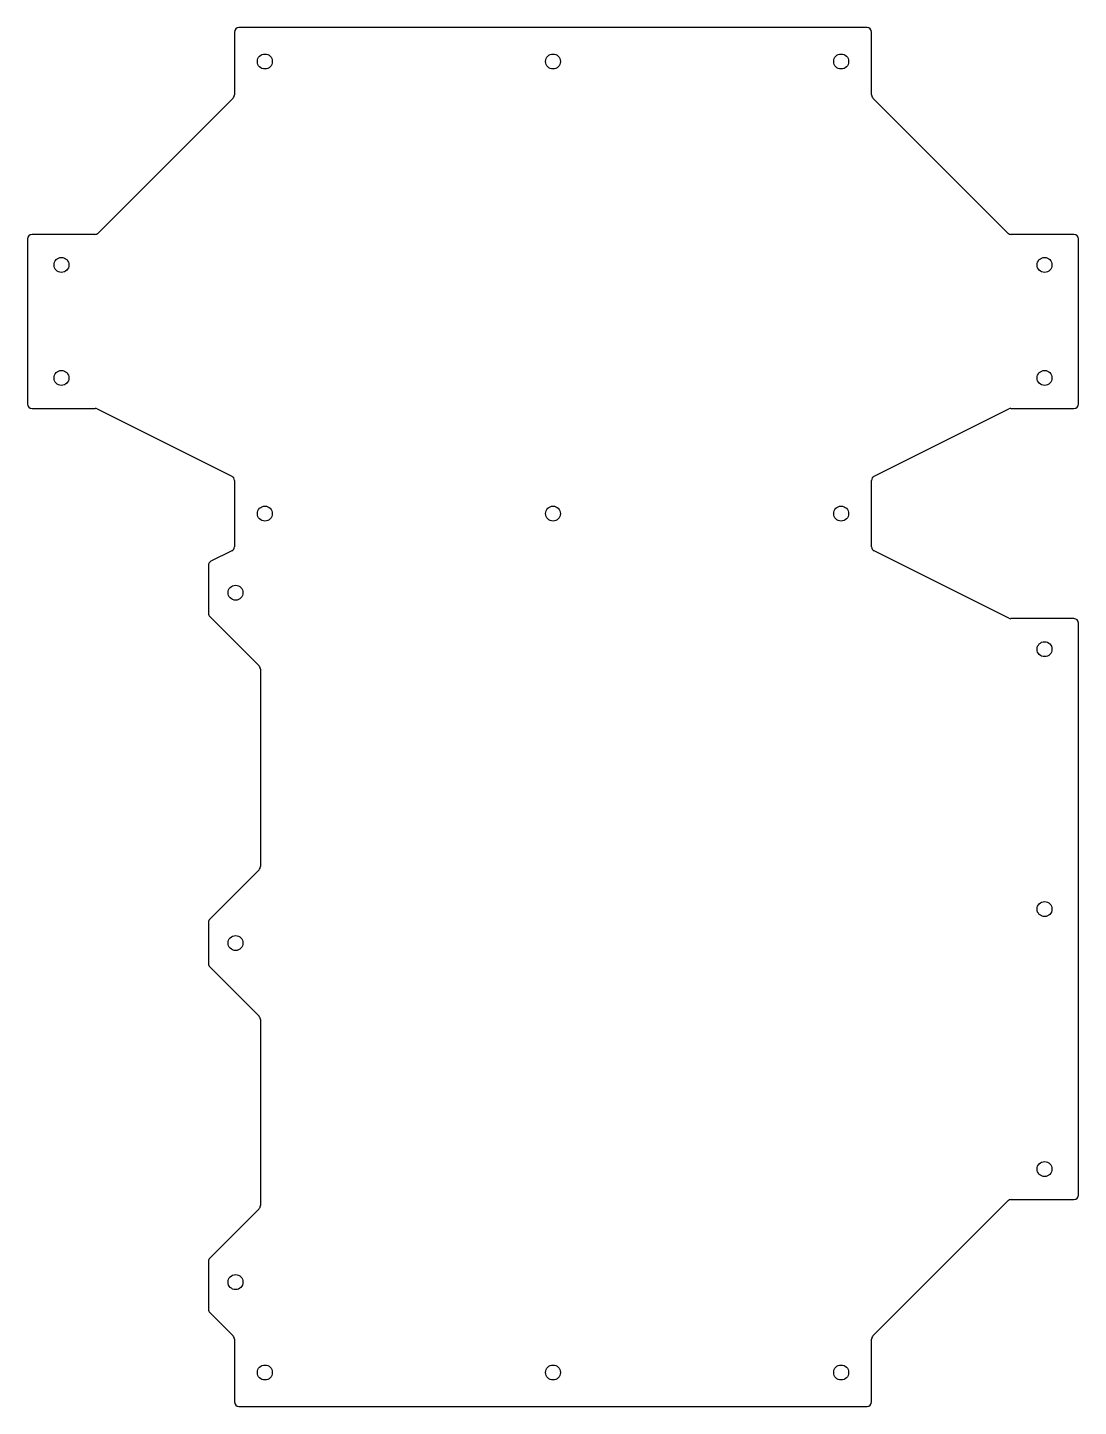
# Model space of a CAD drawing. Header units: inches. Extents: x -9.2 to 9.2, y -12 to 12.
import ezdxf

# ---------------------------------------------------------------- set-up
doc = ezdxf.new("R2010")
doc.units = ezdxf.units.IN
doc.layers.add('CUTOUTS', color=1, linetype='CONTINUOUS')
doc.layers.add('PERIMETER', color=5, linetype='CONTINUOUS')

msp = doc.modelspace()

# ---------------------------------------------------------------- linework, layer by layer
at = {"layer": 'CUTOUTS'}
for centre in [(-5.02, 11.417), (0, 11.417), (5.02, 11.417), (-8.563, 7.874), (8.563, 7.874), (-8.563, 5.906), (8.563, 5.906), (-5.02, 3.543), (0, 3.543), (5.02, 3.543), (-5.531, 2.165), (8.563, 1.181), (8.563, -3.346), (-5.531, -3.937), (8.563, -7.874), (-5.531, -9.843), (-5.02, -11.417), (0, -11.417), (5.02, -11.417)]:
    msp.add_circle(centre, 0.13, dxfattribs=at)
at = {"layer": 'PERIMETER'}
for p, q in [((-5.551, 11.929), (-5.551, 10.835)), ((5.472, 12.008), (-5.472, 12.008)), ((5.551, 10.835), (5.551, 11.929)), ((-5.574, 10.779), (-7.925, 8.429)), ((7.925, 8.429), (5.574, 10.779)), ((9.075, 8.406), (7.981, 8.406)), ((-9.154, 8.327), (-9.154, 5.453)), ((-7.981, 8.406), (-9.075, 8.406)), ((9.154, 5.453), (9.154, 8.327)), ((-9.075, 5.374), (-7.977, 5.374)), ((-7.942, 5.366), (-5.595, 4.192)), ((5.595, 4.192), (7.942, 5.366)), ((7.977, 5.374), (9.075, 5.374)), ((-5.551, 4.122), (-5.551, 2.965)), ((5.551, 2.965), (5.551, 4.122)), ((-5.595, 2.894), (-5.96, 2.712)), ((7.942, 1.721), (5.595, 2.894)), ((-6.004, 2.641), (-6.004, 1.804)), ((-5.981, 1.749), (-5.121, 0.889)), ((9.075, 1.713), (7.977, 1.713)), ((9.154, -8.327), (9.154, 1.634)), ((-5.098, 0.834), (-5.098, -2.605)), ((-5.121, -2.661), (-5.981, -3.52)), ((-6.004, -3.576), (-6.004, -4.298)), ((-5.981, -4.354), (-5.121, -5.213)), ((-5.098, -5.269), (-5.098, -8.511)), ((7.981, -8.406), (9.075, -8.406)), ((-5.121, -8.566), (-5.981, -9.426)), ((5.574, -10.779), (7.925, -8.429)), ((-6.004, -9.481), (-6.004, -10.317)), ((-5.981, -10.373), (-5.574, -10.779)), ((-5.551, -10.835), (-5.551, -11.929)), ((5.551, -11.929), (5.551, -10.835)), ((-5.472, -12.008), (5.472, -12.008))]:
    msp.add_line(p, q, dxfattribs=at)
for centre, start, end in [((-5.472, 11.929), 90, 180), ((5.472, 11.929), 0, 90), ((-5.63, 10.835), -45, 0), ((5.63, 10.835), 180, 225), ((-7.981, 8.484), 270, 315), ((7.981, 8.484), 225, 270), ((9.075, 8.327), 0, 90), ((-9.075, 8.327), 90, 180), ((-9.075, 5.453), 180, 270), ((-7.977, 5.295), 63.4349, 90), ((7.977, 5.295), 90, 116.5651), ((9.075, 5.453), -90, 0), ((-5.63, 4.122), 0, 63.4349), ((5.63, 4.122), 116.5651, 180), ((-5.63, 2.965), -63.4349, 0), ((5.63, 2.965), 180, 243.4349), ((-5.925, 2.641), 116.5651, 180), ((-5.925, 1.804), 180, 225), ((7.977, 1.791), 243.4349, 270), ((9.075, 1.634), 0, 90), ((-5.177, 0.834), 0, 45), ((-5.177, -2.605), 315, 360), ((-5.925, -3.576), 135, 180), ((-5.925, -4.298), 180, 225), ((-5.177, -5.269), 0, 45), ((7.981, -8.484), 90, 135), ((9.075, -8.327), -90, 0), ((-5.177, -8.511), 315, 360), ((-5.925, -9.481), 135, 180), ((-5.925, -10.317), 180, 225), ((-5.63, -10.835), 0, 45), ((5.63, -10.835), 135, 180), ((-5.472, -11.929), 180, 270), ((5.472, -11.929), -90, 0)]:
    msp.add_arc(centre, 0.0787, start, end, dxfattribs=at)

doc.saveas('drawing.dxf')
